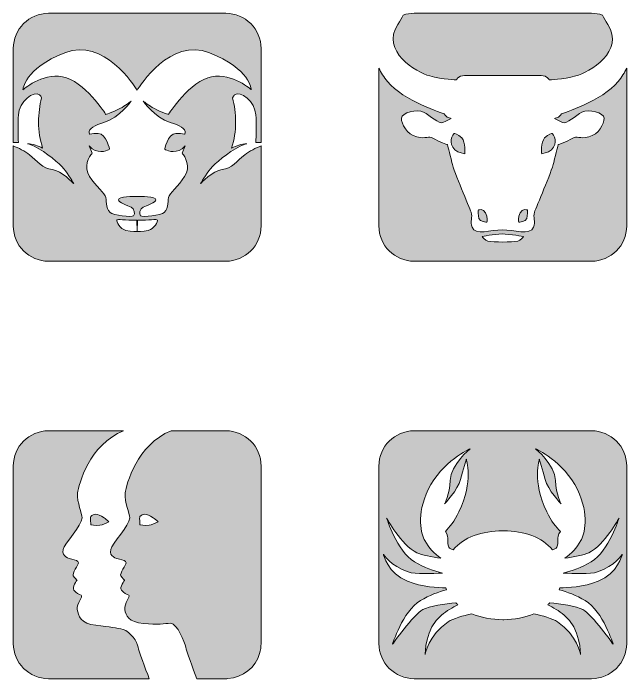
# Model space of a CAD drawing. Header units: inches. Extents: x 78 to 1162, y -895 to -77.
# Drawn here: x 640 to 967.1, y -447.4 to -92.8 of the extents above; entities that cross this region are included whole.
import ezdxf

# ---------------------------------------------------------------- set-up
doc = ezdxf.new("R2010")
doc.units = ezdxf.units.IN
doc.header["$MEASUREMENT"] = 0
doc.layers.add('Layer 1', color=7, linetype='Continuous')

# ---------------------------------------------------------------- blocks, each defined once
blk = doc.blocks.new('block 14')
at = {"layer": 'Layer 1', "true_color": 0x231f20}
h = blk.add_hatch(color=250, dxfattribs=at)
h.dxf.hatch_style = 2
edge = h.paths.add_edge_path()
edge.add_spline(control_points=[(640.05, -111.58), (640.05, -101.19), (648.47, -92.77), (658.86, -92.77), (658.86, -92.77), (753.36, -92.77), (753.36, -92.77), (763.75, -92.77), (772.17, -101.19), (772.17, -111.58), (772.17, -111.58), (772.17, -161.65), (772.17, -161.65), (771.34, -161.6), (770.42, -161.58), (769.42, -161.62), (769.51, -158.16), (769.67, -151.55), (769.39, -146.79), (769.02, -140.23), (761.09, -133.51), (758.07, -136.23), (757.63, -136.62), (757.28, -137.15), (757, -137.78), (758.06, -141.89), (758.62, -146.22), (758.62, -150.67), (758.62, -155.83), (757.87, -159.91), (756.47, -164.6), (757.74, -163.84), (759.04, -163.47), (760.26, -163.02), (761.82, -162.44), (763.25, -162.28), (764.5, -162.34), (763.35, -162.64), (762.18, -163.06), (761.05, -163.6), (754.18, -166.93), (747.62, -172.89), (745.2, -175.6), (742.79, -178.32), (739.92, -183.53), (739.92, -183.53), (739.92, -183.53), (746.41, -176.51), (751.39, -176.06), (756.37, -175.6), (759.39, -171.3), (763.47, -168.13), (765.96, -166.19), (769.47, -164.48), (772.17, -163.44), (772.17, -163.44), (772.17, -206.08), (772.17, -206.08), (772.17, -216.47), (763.75, -224.89), (753.36, -224.89), (753.36, -224.89), (658.86, -224.89), (658.86, -224.89), (648.47, -224.89), (640.05, -216.47), (640.05, -206.08), (640.05, -206.08), (640.05, -163.46), (640.05, -163.46), (642.74, -164.5), (646.22, -166.21), (648.69, -168.13), (652.77, -171.3), (655.79, -175.6), (660.76, -176.06), (665.75, -176.51), (672.24, -183.53), (672.24, -183.53), (672.24, -183.53), (669.37, -178.32), (666.96, -175.6), (664.54, -172.89), (657.98, -166.93), (651.11, -163.6), (649.97, -163.06), (648.81, -162.64), (647.66, -162.34), (648.91, -162.28), (650.34, -162.44), (651.9, -163.02), (653.11, -163.47), (654.42, -163.84), (655.69, -164.6), (654.29, -159.91), (653.54, -155.83), (653.54, -150.67), (653.54, -146.22), (654.1, -141.89), (655.16, -137.78), (654.88, -137.15), (654.53, -136.62), (654.09, -136.23), (651.07, -133.51), (643.14, -140.23), (642.76, -146.79), (642.49, -151.55), (642.65, -158.16), (642.74, -161.62), (641.77, -161.58), (640.86, -161.6), (640.05, -161.65), (640.05, -161.65), (640.05, -111.58), (640.05, -111.58)], knot_values=[0, 0, 0, 0, 1, 1, 1, 2, 2, 2, 3, 3, 3, 4, 4, 4, 5, 5, 5, 6, 6, 6, 7, 7, 7, 8, 8, 8, 9, 9, 9, 10, 10, 10, 11, 11, 11, 12, 12, 12, 13, 13, 13, 14, 14, 14, 15, 15, 15, 16, 16, 16, 17, 17, 17, 18, 18, 18, 19, 19, 19, 20, 20, 20, 21, 21, 21, 22, 22, 22, 23, 23, 23, 24, 24, 24, 25, 25, 25, 26, 26, 26, 27, 27, 27, 28, 28, 28, 29, 29, 29, 30, 30, 30, 31, 31, 31, 32, 32, 32, 33, 33, 33, 34, 34, 34, 35, 35, 35, 36, 36, 36, 37, 37, 37, 38, 38, 38, 38], degree=3, periodic=1)
edge = h.paths.add_edge_path()
edge.add_spline(control_points=[(645.21, -133.54), (645.21, -133.54), (655.02, -124.63), (666.34, -126.6), (677.66, -128.56), (689.43, -146.67), (689.43, -146.67), (689.43, -146.67), (695.2, -144.6), (698.04, -142.9), (700.73, -141.28), (702.87, -139.58), (702.87, -139.58), (702.87, -139.58), (696.8, -148.38), (688.38, -150.9), (683.61, -152.33), (680.07, -154.37), (680.53, -156.48), (680.6, -156.84), (680.73, -157.06), (680.9, -157.2), (682.12, -156.96), (683.8, -156.71), (685.36, -156.79), (689.89, -157.01), (691.54, -165.54), (691.24, -165.39), (691.24, -165.39), (691.12, -165.44), (690.9, -165.51), (689.75, -166.08), (684.54, -168.13), (680.54, -163.46), (680.54, -163.46), (682.04, -167.35), (682.04, -167.35), (682.04, -167.35), (677.51, -172.63), (679.77, -177.77), (682.04, -182.9), (687.78, -187.73), (688.98, -190), (690.19, -192.26), (688.8, -196.38), (691.67, -198.94), (693.18, -200.3), (703.32, -201.62), (704.23, -200.71), (705.13, -199.81), (704.68, -196.79), (702.87, -196.03), (701.05, -195.28), (696.07, -193.62), (696.07, -192.26), (696.07, -190.06), (704.49, -190.36), (705.97, -190.45), (705.97, -190.45), (706.08, -190.44), (706.08, -190.44), (706.08, -190.44), (706.19, -190.44), (706.19, -190.44), (707.67, -190.36), (716.08, -190.06), (716.08, -192.26), (716.08, -193.62), (711.1, -195.28), (709.29, -196.03), (707.48, -196.79), (707.03, -199.81), (707.93, -200.71), (708.83, -201.62), (718.97, -200.3), (720.49, -198.94), (723.35, -196.38), (721.97, -192.26), (723.18, -190), (724.38, -187.73), (730.12, -182.9), (732.39, -177.77), (734.65, -172.63), (730.12, -167.35), (730.12, -167.35), (730.12, -167.35), (731.62, -163.46), (731.62, -163.46), (727.62, -168.13), (722.41, -166.08), (721.26, -165.51), (721.04, -165.44), (720.91, -165.39), (720.91, -165.39), (720.61, -165.54), (722.27, -157.01), (726.8, -156.79), (728.36, -156.71), (730.04, -156.96), (731.26, -157.2), (731.42, -157.06), (731.55, -156.84), (731.63, -156.48), (732.08, -154.37), (728.55, -152.33), (723.78, -150.9), (715.35, -148.38), (709.29, -139.58), (709.29, -139.58), (709.29, -139.58), (711.43, -141.28), (714.12, -142.9), (716.96, -144.6), (722.73, -146.67), (722.73, -146.67), (722.73, -146.67), (734.5, -128.56), (745.82, -126.6), (757.14, -124.63), (766.95, -133.54), (766.95, -133.54), (766.95, -133.54), (766.5, -122.22), (744.61, -113.76), (723.75, -105.71), (707.55, -131.38), (706.08, -133.81), (704.61, -131.38), (688.41, -105.71), (667.54, -113.76), (645.66, -122.22), (645.21, -133.54), (645.21, -133.54)], knot_values=[0, 0, 0, 0, 1, 1, 1, 2, 2, 2, 3, 3, 3, 4, 4, 4, 5, 5, 5, 6, 6, 6, 7, 7, 7, 8, 8, 8, 9, 9, 9, 10, 10, 10, 11, 11, 11, 12, 12, 12, 13, 13, 13, 14, 14, 14, 15, 15, 15, 16, 16, 16, 17, 17, 17, 18, 18, 18, 19, 19, 19, 20, 20, 20, 21, 21, 21, 22, 22, 22, 23, 23, 23, 24, 24, 24, 25, 25, 25, 26, 26, 26, 27, 27, 27, 28, 28, 28, 29, 29, 29, 30, 30, 30, 31, 31, 31, 32, 32, 32, 33, 33, 33, 34, 34, 34, 35, 35, 35, 36, 36, 36, 37, 37, 37, 38, 38, 38, 39, 39, 39, 40, 40, 40, 41, 41, 41, 42, 42, 42, 43, 43, 43, 44, 44, 44, 44], degree=3, periodic=1)
edge = h.paths.add_edge_path()
edge.add_spline(control_points=[(705.86, -203.09), (699.67, -203.09), (695.52, -202.34), (695.22, -202.94), (694.92, -203.54), (696.96, -207.85), (700.12, -208.45), (703.29, -209.06), (706.01, -209.06), (706.01, -209.06), (706.01, -209.06), (705.86, -203.09), (705.86, -203.09)], knot_values=[0, 0, 0, 0, 1, 1, 1, 2, 2, 2, 3, 3, 3, 4, 4, 4, 4], degree=3, periodic=1)
edge = h.paths.add_edge_path()
edge.add_spline(control_points=[(706.3, -203.09), (706.3, -203.09), (706.15, -209.06), (706.15, -209.06), (706.15, -209.06), (708.86, -209.06), (712.04, -208.45), (715.2, -207.85), (717.24, -203.54), (716.94, -202.94), (716.64, -202.34), (712.49, -203.09), (706.3, -203.09)], knot_values=[0, 0, 0, 0, 1, 1, 1, 2, 2, 2, 3, 3, 3, 4, 4, 4, 4], degree=3, periodic=1)
at = {"layer": 'Layer 1', "lineweight": 0}
for points, knots in [([(640.05, -111.58), (640.05, -101.19), (648.47, -92.77), (658.86, -92.77), (658.86, -92.77), (753.36, -92.77), (753.36, -92.77), (763.75, -92.77), (772.17, -101.19), (772.17, -111.58), (772.17, -111.58), (772.17, -161.65), (772.17, -161.65), (771.34, -161.6), (770.42, -161.58), (769.42, -161.62), (769.51, -158.16), (769.67, -151.55), (769.39, -146.79), (769.02, -140.23), (761.09, -133.51), (758.07, -136.23), (757.63, -136.62), (757.28, -137.15), (757, -137.78), (758.06, -141.89), (758.62, -146.22), (758.62, -150.67), (758.62, -155.83), (757.87, -159.91), (756.47, -164.6), (757.74, -163.84), (759.04, -163.47), (760.26, -163.02), (761.82, -162.44), (763.25, -162.28), (764.5, -162.34), (763.35, -162.64), (762.18, -163.06), (761.05, -163.6), (754.18, -166.93), (747.62, -172.89), (745.2, -175.6), (742.79, -178.32), (739.92, -183.53), (739.92, -183.53), (739.92, -183.53), (746.41, -176.51), (751.39, -176.06), (756.37, -175.6), (759.39, -171.3), (763.47, -168.13), (765.96, -166.19), (769.47, -164.48), (772.17, -163.44), (772.17, -163.44), (772.17, -206.08), (772.17, -206.08), (772.17, -216.47), (763.75, -224.89), (753.36, -224.89), (753.36, -224.89), (658.86, -224.89), (658.86, -224.89), (648.47, -224.89), (640.05, -216.47), (640.05, -206.08), (640.05, -206.08), (640.05, -163.46), (640.05, -163.46), (642.74, -164.5), (646.22, -166.21), (648.69, -168.13), (652.77, -171.3), (655.79, -175.6), (660.76, -176.06), (665.75, -176.51), (672.24, -183.53), (672.24, -183.53), (672.24, -183.53), (669.37, -178.32), (666.96, -175.6), (664.54, -172.89), (657.98, -166.93), (651.11, -163.6), (649.97, -163.06), (648.81, -162.64), (647.66, -162.34), (648.91, -162.28), (650.34, -162.44), (651.9, -163.02), (653.11, -163.47), (654.42, -163.84), (655.69, -164.6), (654.29, -159.91), (653.54, -155.83), (653.54, -150.67), (653.54, -146.22), (654.1, -141.89), (655.16, -137.78), (654.88, -137.15), (654.53, -136.62), (654.09, -136.23), (651.07, -133.51), (643.14, -140.23), (642.76, -146.79), (642.49, -151.55), (642.65, -158.16), (642.74, -161.62), (641.77, -161.58), (640.86, -161.6), (640.05, -161.65), (640.05, -161.65), (640.05, -111.58), (640.05, -111.58)], [0, 0, 0, 0, 1, 1, 1, 2, 2, 2, 3, 3, 3, 4, 4, 4, 5, 5, 5, 6, 6, 6, 7, 7, 7, 8, 8, 8, 9, 9, 9, 10, 10, 10, 11, 11, 11, 12, 12, 12, 13, 13, 13, 14, 14, 14, 15, 15, 15, 16, 16, 16, 17, 17, 17, 18, 18, 18, 19, 19, 19, 20, 20, 20, 21, 21, 21, 22, 22, 22, 23, 23, 23, 24, 24, 24, 25, 25, 25, 26, 26, 26, 27, 27, 27, 28, 28, 28, 29, 29, 29, 30, 30, 30, 31, 31, 31, 32, 32, 32, 33, 33, 33, 34, 34, 34, 35, 35, 35, 36, 36, 36, 37, 37, 37, 38, 38, 38, 38]), ([(645.21, -133.54), (645.21, -133.54), (655.02, -124.63), (666.34, -126.6), (677.66, -128.56), (689.43, -146.67), (689.43, -146.67), (689.43, -146.67), (695.2, -144.6), (698.04, -142.9), (700.73, -141.28), (702.87, -139.58), (702.87, -139.58), (702.87, -139.58), (696.8, -148.38), (688.38, -150.9), (683.61, -152.33), (680.07, -154.37), (680.53, -156.48), (680.6, -156.84), (680.73, -157.06), (680.9, -157.2), (682.12, -156.96), (683.8, -156.71), (685.36, -156.79), (689.89, -157.01), (691.54, -165.54), (691.24, -165.39), (691.24, -165.39), (691.12, -165.44), (690.9, -165.51), (689.75, -166.08), (684.54, -168.13), (680.54, -163.46), (680.54, -163.46), (682.04, -167.35), (682.04, -167.35), (682.04, -167.35), (677.51, -172.63), (679.77, -177.77), (682.04, -182.9), (687.78, -187.73), (688.98, -190), (690.19, -192.26), (688.8, -196.38), (691.67, -198.94), (693.18, -200.3), (703.32, -201.62), (704.23, -200.71), (705.13, -199.81), (704.68, -196.79), (702.87, -196.03), (701.05, -195.28), (696.07, -193.62), (696.07, -192.26), (696.07, -190.06), (704.49, -190.36), (705.97, -190.45), (705.97, -190.45), (706.08, -190.44), (706.08, -190.44), (706.08, -190.44), (706.19, -190.44), (706.19, -190.44), (707.67, -190.36), (716.08, -190.06), (716.08, -192.26), (716.08, -193.62), (711.1, -195.28), (709.29, -196.03), (707.48, -196.79), (707.03, -199.81), (707.93, -200.71), (708.83, -201.62), (718.97, -200.3), (720.49, -198.94), (723.35, -196.38), (721.97, -192.26), (723.18, -190), (724.38, -187.73), (730.12, -182.9), (732.39, -177.77), (734.65, -172.63), (730.12, -167.35), (730.12, -167.35), (730.12, -167.35), (731.62, -163.46), (731.62, -163.46), (727.62, -168.13), (722.41, -166.08), (721.26, -165.51), (721.04, -165.44), (720.91, -165.39), (720.91, -165.39), (720.61, -165.54), (722.27, -157.01), (726.8, -156.79), (728.36, -156.71), (730.04, -156.96), (731.26, -157.2), (731.42, -157.06), (731.55, -156.84), (731.63, -156.48), (732.08, -154.37), (728.55, -152.33), (723.78, -150.9), (715.35, -148.38), (709.29, -139.58), (709.29, -139.58), (709.29, -139.58), (711.43, -141.28), (714.12, -142.9), (716.96, -144.6), (722.73, -146.67), (722.73, -146.67), (722.73, -146.67), (734.5, -128.56), (745.82, -126.6), (757.14, -124.63), (766.95, -133.54), (766.95, -133.54), (766.95, -133.54), (766.5, -122.22), (744.61, -113.76), (723.75, -105.71), (707.55, -131.38), (706.08, -133.81), (704.61, -131.38), (688.41, -105.71), (667.54, -113.76), (645.66, -122.22), (645.21, -133.54), (645.21, -133.54)], [0, 0, 0, 0, 1, 1, 1, 2, 2, 2, 3, 3, 3, 4, 4, 4, 5, 5, 5, 6, 6, 6, 7, 7, 7, 8, 8, 8, 9, 9, 9, 10, 10, 10, 11, 11, 11, 12, 12, 12, 13, 13, 13, 14, 14, 14, 15, 15, 15, 16, 16, 16, 17, 17, 17, 18, 18, 18, 19, 19, 19, 20, 20, 20, 21, 21, 21, 22, 22, 22, 23, 23, 23, 24, 24, 24, 25, 25, 25, 26, 26, 26, 27, 27, 27, 28, 28, 28, 29, 29, 29, 30, 30, 30, 31, 31, 31, 32, 32, 32, 33, 33, 33, 34, 34, 34, 35, 35, 35, 36, 36, 36, 37, 37, 37, 38, 38, 38, 39, 39, 39, 40, 40, 40, 41, 41, 41, 42, 42, 42, 43, 43, 43, 44, 44, 44, 44]), ([(705.86, -203.09), (699.67, -203.09), (695.52, -202.34), (695.22, -202.94), (694.92, -203.54), (696.96, -207.85), (700.12, -208.45), (703.29, -209.06), (706.01, -209.06), (706.01, -209.06), (706.01, -209.06), (705.86, -203.09), (705.86, -203.09)], [0, 0, 0, 0, 1, 1, 1, 2, 2, 2, 3, 3, 3, 4, 4, 4, 4]), ([(706.3, -203.09), (706.3, -203.09), (706.15, -209.06), (706.15, -209.06), (706.15, -209.06), (708.86, -209.06), (712.04, -208.45), (715.2, -207.85), (717.24, -203.54), (716.94, -202.94), (716.64, -202.34), (712.49, -203.09), (706.3, -203.09)], [0, 0, 0, 0, 1, 1, 1, 2, 2, 2, 3, 3, 3, 4, 4, 4, 4])]:
    blk.add_open_spline(points, degree=3, knots=knots, dxfattribs=at)
blk = doc.blocks.new('block 15')
at = {"layer": 'Layer 1', "true_color": 0x231f20}
h = blk.add_hatch(color=250, dxfattribs=at)
h.dxf.hatch_style = 2
edge = h.paths.add_edge_path()
edge.add_spline(control_points=[(847.91, -93.72), (849.76, -93.1), (851.75, -92.77), (853.82, -92.77), (853.82, -92.77), (948.32, -92.77), (948.32, -92.77), (950.38, -92.77), (952.37, -93.1), (954.23, -93.72), (954.97, -95.28), (955.89, -96.94), (957.04, -98.69), (966.4, -113.03), (947.11, -124.3), (940.05, -126.16), (933, -128.03), (925.71, -128.25), (925.71, -128.25), (925.71, -128.25), (925.2, -125.94), (921.44, -125.94), (921.44, -125.94), (906.28, -125.94), (906.28, -125.94), (906.28, -125.94), (895.85, -125.94), (895.85, -125.94), (895.85, -125.94), (880.7, -125.94), (880.7, -125.94), (876.94, -125.94), (876.43, -128.25), (876.43, -128.25), (876.43, -128.25), (869.14, -128.03), (862.08, -126.16), (855.03, -124.3), (835.73, -113.03), (845.1, -98.69), (846.25, -96.94), (847.17, -95.28), (847.91, -93.72)], knot_values=[0, 0, 0, 0, 1, 1, 1, 2, 2, 2, 3, 3, 3, 4, 4, 4, 5, 5, 5, 6, 6, 6, 7, 7, 7, 8, 8, 8, 9, 9, 9, 10, 10, 10, 11, 11, 11, 12, 12, 12, 13, 13, 13, 14, 14, 14, 14], degree=3, periodic=1)
edge = h.paths.add_edge_path()
edge.add_spline(control_points=[(967.13, -121.99), (967.13, -121.99), (967.13, -206.08), (967.13, -206.08), (967.13, -216.47), (958.71, -224.89), (948.32, -224.89), (948.32, -224.89), (853.82, -224.89), (853.82, -224.89), (843.43, -224.89), (835.01, -216.47), (835.01, -206.08), (835.01, -206.08), (835.01, -121.99), (835.01, -121.99), (836.12, -124.31), (837.65, -126.69), (839.6, -129.14), (847.75, -139.36), (869.76, -146.3), (869.76, -146.3), (869.76, -146.3), (869.87, -146.53), (870.67, -147.47), (871.46, -148.41), (873.57, -148.77), (873.57, -148.77), (873.57, -148.77), (871.29, -150.18), (869.15, -151), (867.01, -151.82), (862.33, -147.24), (858.85, -145.47), (855.38, -143.71), (847.09, -145.71), (847.01, -148.65), (846.92, -151.59), (850.04, -157.35), (855.17, -158.64), (860.3, -159.93), (861.31, -157.82), (864.08, -159.46), (866.85, -161.11), (871.5, -162.75), (871.5, -162.75), (871.5, -162.75), (872.78, -167.1), (873.92, -172.27), (875.06, -177.45), (883.2, -195.9), (884.18, -198.72), (885.15, -201.54), (883.39, -203.63), (884.64, -206.72), (886.49, -211.27), (894.63, -208.18), (900.73, -208.13), (906.83, -208.18), (915.65, -211.27), (917.5, -206.72), (918.75, -203.63), (916.99, -201.54), (917.96, -198.72), (918.94, -195.9), (927.08, -177.45), (928.22, -172.27), (929.36, -167.1), (930.63, -162.75), (930.63, -162.75), (930.63, -162.75), (935.28, -161.11), (938.06, -159.46), (940.83, -157.82), (941.83, -159.93), (946.97, -158.64), (952.1, -157.35), (955.22, -151.59), (955.13, -148.65), (955.04, -145.71), (946.76, -143.71), (943.28, -145.47), (939.81, -147.24), (935.13, -151.82), (932.98, -151), (930.84, -150.18), (928.57, -148.77), (928.57, -148.77), (928.57, -148.77), (930.67, -148.41), (931.47, -147.47), (932.26, -146.53), (932.38, -146.3), (932.38, -146.3), (932.38, -146.3), (954.38, -139.36), (962.54, -129.14), (964.49, -126.69), (966.01, -124.31), (967.13, -121.99)], knot_values=[0, 0, 0, 0, 1, 1, 1, 2, 2, 2, 3, 3, 3, 4, 4, 4, 5, 5, 5, 6, 6, 6, 7, 7, 7, 8, 8, 8, 9, 9, 9, 10, 10, 10, 11, 11, 11, 12, 12, 12, 13, 13, 13, 14, 14, 14, 15, 15, 15, 16, 16, 16, 17, 17, 17, 18, 18, 18, 19, 19, 19, 20, 20, 20, 21, 21, 21, 22, 22, 22, 23, 23, 23, 24, 24, 24, 25, 25, 25, 26, 26, 26, 27, 27, 27, 28, 28, 28, 29, 29, 29, 30, 30, 30, 31, 31, 31, 32, 32, 32, 33, 33, 33, 33], degree=3, periodic=1)
edge = h.paths.add_edge_path()
edge.add_spline(control_points=[(890.03, -211.77), (890.03, -211.77), (891.52, -213.76), (893.13, -214.12), (896.28, -214.83), (905.86, -214.83), (909.01, -214.12), (910.62, -213.76), (912.11, -211.77), (912.11, -211.77), (912.11, -211.77), (904.91, -210.36), (900.65, -210.36), (896.39, -210.36), (890.03, -211.77), (890.03, -211.77)], knot_values=[0, 0, 0, 0, 1, 1, 1, 2, 2, 2, 3, 3, 3, 4, 4, 4, 5, 5, 5, 5], degree=3, periodic=1)
edge = h.paths.add_edge_path()
edge.add_spline(control_points=[(888.03, -197.54), (888.53, -197.54), (890.42, -196.61), (891.86, -199.07), (893.29, -201.54), (892.61, -204.15), (892.61, -204.15), (892.61, -204.15), (888.76, -203.69), (888.29, -202.15), (887.83, -200.61), (888.03, -197.54), (888.03, -197.54)], knot_values=[0, 0, 0, 0, 1, 1, 1, 2, 2, 2, 3, 3, 3, 4, 4, 4, 4], degree=3, periodic=1)
edge = h.paths.add_edge_path()
edge.add_spline(control_points=[(875.17, -156.77), (875.17, -156.77), (876.98, -157.11), (879.15, -159.21), (881.32, -161.3), (880.73, -167.65), (880.73, -167.65), (880.73, -167.65), (877.36, -167.18), (875.52, -165.49), (873.67, -163.8), (873.41, -161.5), (873.59, -159.95), (873.77, -158.39), (875.17, -156.77), (875.17, -156.77)], knot_values=[0, 0, 0, 0, 1, 1, 1, 2, 2, 2, 3, 3, 3, 4, 4, 4, 5, 5, 5, 5], degree=3, periodic=1)
edge = h.paths.add_edge_path()
edge.add_spline(control_points=[(914.17, -197.54), (914.17, -197.54), (914.36, -200.61), (913.9, -202.15), (913.44, -203.69), (909.59, -204.15), (909.59, -204.15), (909.59, -204.15), (908.91, -201.54), (910.34, -199.07), (911.78, -196.61), (913.67, -197.54), (914.17, -197.54)], knot_values=[0, 0, 0, 0, 1, 1, 1, 2, 2, 2, 3, 3, 3, 4, 4, 4, 4], degree=3, periodic=1)
edge = h.paths.add_edge_path()
edge.add_spline(control_points=[(927.36, -156.77), (927.36, -156.77), (928.76, -158.39), (928.94, -159.95), (929.12, -161.5), (928.85, -163.8), (927.01, -165.49), (925.17, -167.18), (921.8, -167.65), (921.8, -167.65), (921.8, -167.65), (921.21, -161.3), (923.38, -159.21), (925.54, -157.11), (927.36, -156.77), (927.36, -156.77)], knot_values=[0, 0, 0, 0, 1, 1, 1, 2, 2, 2, 3, 3, 3, 4, 4, 4, 5, 5, 5, 5], degree=3, periodic=1)
at = {"layer": 'Layer 1', "lineweight": 0}
for points, knots in [([(847.91, -93.72), (849.76, -93.1), (851.75, -92.77), (853.82, -92.77), (853.82, -92.77), (948.32, -92.77), (948.32, -92.77), (950.38, -92.77), (952.37, -93.1), (954.23, -93.72), (954.97, -95.28), (955.89, -96.94), (957.04, -98.69), (966.4, -113.03), (947.11, -124.3), (940.05, -126.16), (933, -128.03), (925.71, -128.25), (925.71, -128.25), (925.71, -128.25), (925.2, -125.94), (921.44, -125.94), (921.44, -125.94), (906.28, -125.94), (906.28, -125.94), (906.28, -125.94), (895.85, -125.94), (895.85, -125.94), (895.85, -125.94), (880.7, -125.94), (880.7, -125.94), (876.94, -125.94), (876.43, -128.25), (876.43, -128.25), (876.43, -128.25), (869.14, -128.03), (862.08, -126.16), (855.03, -124.3), (835.73, -113.03), (845.1, -98.69), (846.25, -96.94), (847.17, -95.28), (847.91, -93.72)], [0, 0, 0, 0, 1, 1, 1, 2, 2, 2, 3, 3, 3, 4, 4, 4, 5, 5, 5, 6, 6, 6, 7, 7, 7, 8, 8, 8, 9, 9, 9, 10, 10, 10, 11, 11, 11, 12, 12, 12, 13, 13, 13, 14, 14, 14, 14]), ([(967.13, -121.99), (967.13, -121.99), (967.13, -206.08), (967.13, -206.08), (967.13, -216.47), (958.71, -224.89), (948.32, -224.89), (948.32, -224.89), (853.82, -224.89), (853.82, -224.89), (843.43, -224.89), (835.01, -216.47), (835.01, -206.08), (835.01, -206.08), (835.01, -121.99), (835.01, -121.99), (836.12, -124.31), (837.65, -126.69), (839.6, -129.14), (847.75, -139.36), (869.76, -146.3), (869.76, -146.3), (869.76, -146.3), (869.87, -146.53), (870.67, -147.47), (871.46, -148.41), (873.57, -148.77), (873.57, -148.77), (873.57, -148.77), (871.29, -150.18), (869.15, -151), (867.01, -151.82), (862.33, -147.24), (858.85, -145.47), (855.38, -143.71), (847.09, -145.71), (847.01, -148.65), (846.92, -151.59), (850.04, -157.35), (855.17, -158.64), (860.3, -159.93), (861.31, -157.82), (864.08, -159.46), (866.85, -161.11), (871.5, -162.75), (871.5, -162.75), (871.5, -162.75), (872.78, -167.1), (873.92, -172.27), (875.06, -177.45), (883.2, -195.9), (884.18, -198.72), (885.15, -201.54), (883.39, -203.63), (884.64, -206.72), (886.49, -211.27), (894.63, -208.18), (900.73, -208.13), (906.83, -208.18), (915.65, -211.27), (917.5, -206.72), (918.75, -203.63), (916.99, -201.54), (917.96, -198.72), (918.94, -195.9), (927.08, -177.45), (928.22, -172.27), (929.36, -167.1), (930.63, -162.75), (930.63, -162.75), (930.63, -162.75), (935.28, -161.11), (938.06, -159.46), (940.83, -157.82), (941.83, -159.93), (946.97, -158.64), (952.1, -157.35), (955.22, -151.59), (955.13, -148.65), (955.04, -145.71), (946.76, -143.71), (943.28, -145.47), (939.81, -147.24), (935.13, -151.82), (932.98, -151), (930.84, -150.18), (928.57, -148.77), (928.57, -148.77), (928.57, -148.77), (930.67, -148.41), (931.47, -147.47), (932.26, -146.53), (932.38, -146.3), (932.38, -146.3), (932.38, -146.3), (954.38, -139.36), (962.54, -129.14), (964.49, -126.69), (966.01, -124.31), (967.13, -121.99)], [0, 0, 0, 0, 1, 1, 1, 2, 2, 2, 3, 3, 3, 4, 4, 4, 5, 5, 5, 6, 6, 6, 7, 7, 7, 8, 8, 8, 9, 9, 9, 10, 10, 10, 11, 11, 11, 12, 12, 12, 13, 13, 13, 14, 14, 14, 15, 15, 15, 16, 16, 16, 17, 17, 17, 18, 18, 18, 19, 19, 19, 20, 20, 20, 21, 21, 21, 22, 22, 22, 23, 23, 23, 24, 24, 24, 25, 25, 25, 26, 26, 26, 27, 27, 27, 28, 28, 28, 29, 29, 29, 30, 30, 30, 31, 31, 31, 32, 32, 32, 33, 33, 33, 33]), ([(875.17, -156.77), (875.17, -156.77), (876.98, -157.11), (879.15, -159.21), (881.32, -161.3), (880.73, -167.65), (880.73, -167.65), (880.73, -167.65), (877.36, -167.18), (875.52, -165.49), (873.67, -163.8), (873.41, -161.5), (873.59, -159.95), (873.77, -158.39), (875.17, -156.77), (875.17, -156.77)], [0, 0, 0, 0, 1, 1, 1, 2, 2, 2, 3, 3, 3, 4, 4, 4, 5, 5, 5, 5]), ([(927.36, -156.77), (927.36, -156.77), (928.76, -158.39), (928.94, -159.95), (929.12, -161.5), (928.85, -163.8), (927.01, -165.49), (925.17, -167.18), (921.8, -167.65), (921.8, -167.65), (921.8, -167.65), (921.21, -161.3), (923.38, -159.21), (925.54, -157.11), (927.36, -156.77), (927.36, -156.77)], [0, 0, 0, 0, 1, 1, 1, 2, 2, 2, 3, 3, 3, 4, 4, 4, 5, 5, 5, 5]), ([(888.03, -197.54), (888.53, -197.54), (890.42, -196.61), (891.86, -199.07), (893.29, -201.54), (892.61, -204.15), (892.61, -204.15), (892.61, -204.15), (888.76, -203.69), (888.29, -202.15), (887.83, -200.61), (888.03, -197.54), (888.03, -197.54)], [0, 0, 0, 0, 1, 1, 1, 2, 2, 2, 3, 3, 3, 4, 4, 4, 4]), ([(914.17, -197.54), (914.17, -197.54), (914.36, -200.61), (913.9, -202.15), (913.44, -203.69), (909.59, -204.15), (909.59, -204.15), (909.59, -204.15), (908.91, -201.54), (910.34, -199.07), (911.78, -196.61), (913.67, -197.54), (914.17, -197.54)], [0, 0, 0, 0, 1, 1, 1, 2, 2, 2, 3, 3, 3, 4, 4, 4, 4]), ([(890.03, -211.77), (890.03, -211.77), (891.52, -213.76), (893.13, -214.12), (896.28, -214.83), (905.86, -214.83), (909.01, -214.12), (910.62, -213.76), (912.11, -211.77), (912.11, -211.77), (912.11, -211.77), (904.91, -210.36), (900.65, -210.36), (896.39, -210.36), (890.03, -211.77), (890.03, -211.77)], [0, 0, 0, 0, 1, 1, 1, 2, 2, 2, 3, 3, 3, 4, 4, 4, 5, 5, 5, 5])]:
    blk.add_open_spline(points, degree=3, knots=knots, dxfattribs=at)
blk = doc.blocks.new('block 16')
at = {"layer": 'Layer 1', "true_color": 0x231f20}
h = blk.add_hatch(color=250, dxfattribs=at)
h.dxf.hatch_style = 2
edge = h.paths.add_edge_path()
edge.add_spline(control_points=[(835.01, -334.04), (835.01, -323.65), (843.43, -315.24), (853.82, -315.24), (853.82, -315.24), (948.32, -315.24), (948.32, -315.24), (958.71, -315.24), (967.13, -323.65), (967.13, -334.04), (967.13, -334.04), (967.13, -428.55), (967.13, -428.55), (967.13, -438.93), (958.71, -447.35), (948.32, -447.35), (948.32, -447.35), (853.82, -447.35), (853.82, -447.35), (843.43, -447.35), (835.01, -438.93), (835.01, -428.55), (835.01, -428.55), (835.01, -334.04), (835.01, -334.04)], knot_values=[0, 0, 0, 0, 1, 1, 1, 2, 2, 2, 3, 3, 3, 4, 4, 4, 5, 5, 5, 6, 6, 6, 7, 7, 7, 8, 8, 8, 8], degree=3, periodic=1)
edge = h.paths.add_edge_path()
edge.add_spline(control_points=[(839.12, -361.77), (839.12, -361.77), (844.43, -379.2), (854.01, -385.06), (858.99, -388.12), (864.6, -389.96), (868.84, -391.04), (863.52, -391.38), (854.37, -391.73), (850.64, -390.46), (841.18, -387.24), (837.41, -381.08), (837.41, -381.08), (837.41, -381.08), (839.78, -391.34), (850.23, -395.45), (858.07, -398.54), (866.75, -398.94), (870.61, -398.95), (870.75, -399.3), (870.9, -399.64), (871.06, -399.99), (866.95, -401.09), (861.77, -402.89), (857.13, -405.73), (847.55, -411.6), (842.24, -429.02), (842.24, -429.02), (842.24, -429.02), (853.4, -413.32), (858.4, -410.57), (861.79, -408.71), (870.62, -407.47), (875.95, -406.87), (876.33, -407.25), (876.72, -407.61), (877.13, -407.97), (874.23, -409.4), (871.15, -411.2), (868.36, -413.42), (859.57, -420.41), (859.63, -434.5), (859.63, -434.5), (859.63, -434.5), (861.38, -424.18), (871.98, -417.04), (874.55, -415.31), (880.05, -413.77), (884.54, -412.72), (888.99, -414.77), (895.57, -415.93), (901.08, -415.93), (901.08, -415.93), (901.32, -415.93), (901.32, -415.93), (901.32, -415.93), (901.56, -415.93), (901.56, -415.93), (907.06, -415.93), (913.17, -414.77), (917.62, -412.72), (922.11, -413.77), (927.6, -415.31), (930.18, -417.04), (940.78, -424.18), (942.53, -434.5), (942.53, -434.5), (942.53, -434.5), (942.59, -420.41), (933.8, -413.42), (931.01, -411.2), (927.93, -409.4), (925.03, -407.97), (925.44, -407.61), (925.83, -407.25), (926.21, -406.87), (931.54, -407.47), (940.37, -408.71), (943.76, -410.57), (948.76, -413.32), (959.92, -429.02), (959.92, -429.02), (959.92, -429.02), (954.61, -411.6), (945.03, -405.73), (940.39, -402.89), (935.21, -401.09), (931.1, -399.99), (931.26, -399.64), (931.41, -399.3), (931.55, -398.95), (935.4, -398.94), (944.09, -398.54), (951.93, -395.45), (962.38, -391.34), (964.75, -381.08), (964.75, -381.08), (964.75, -381.08), (960.98, -387.24), (951.52, -390.46), (947.79, -391.73), (938.65, -391.38), (933.32, -391.04), (937.56, -389.96), (943.17, -388.12), (948.15, -385.06), (957.73, -379.2), (963.04, -361.77), (963.04, -361.77), (963.04, -361.77), (955.27, -376.16), (946.88, -380.22), (944.31, -381.46), (938.87, -382.49), (934.07, -383.21), (937.72, -380.76), (940.46, -377.62), (942.67, -373.76), (944.67, -370.79), (947.42, -359.98), (940.87, -346.55), (933.58, -331.6), (918.45, -324.79), (918.45, -324.79), (918.45, -324.79), (928.98, -333.24), (929.13, -341.82), (929.25, -349.09), (932.17, -354.17), (932.17, -354.17), (932.17, -354.17), (924.97, -346.65), (923.61, -341.25), (922.25, -335.85), (920.58, -330.45), (920.58, -330.45), (920.58, -330.45), (916.52, -342.03), (924.5, -358.39), (926.95, -363.42), (929.45, -366.73), (931.74, -368.89), (929.23, -372.64), (931.23, -374.52), (929.93, -377.28), (929.6, -377.97), (928.13, -378.44), (927.5, -378.76), (922.13, -371.81), (912.52, -368.59), (901.56, -368.59), (901.56, -368.59), (901.08, -368.59), (901.08, -368.59), (890.11, -368.59), (880.02, -371.81), (874.65, -378.76), (874.03, -378.44), (872.55, -377.97), (872.23, -377.28), (870.93, -374.52), (872.93, -372.64), (870.43, -368.89), (872.71, -366.73), (875.21, -363.42), (877.66, -358.39), (885.64, -342.03), (881.59, -330.45), (881.59, -330.45), (881.59, -330.45), (879.9, -335.85), (878.55, -341.25), (877.19, -346.65), (869.99, -354.17), (869.99, -354.17), (869.99, -354.17), (872.9, -349.09), (873.03, -341.82), (873.18, -333.24), (883.71, -324.79), (883.71, -324.79), (883.71, -324.79), (868.58, -331.6), (861.29, -346.55), (854.74, -359.98), (857.49, -370.79), (859.48, -373.76), (861.71, -377.62), (864.44, -380.76), (868.09, -383.21), (863.28, -382.49), (857.84, -381.46), (855.28, -380.22), (846.89, -376.16), (839.12, -361.77), (839.12, -361.77)], knot_values=[0, 0, 0, 0, 1, 1, 1, 2, 2, 2, 3, 3, 3, 4, 4, 4, 5, 5, 5, 6, 6, 6, 7, 7, 7, 8, 8, 8, 9, 9, 9, 10, 10, 10, 11, 11, 11, 12, 12, 12, 13, 13, 13, 14, 14, 14, 15, 15, 15, 16, 16, 16, 17, 17, 17, 18, 18, 18, 19, 19, 19, 20, 20, 20, 21, 21, 21, 22, 22, 22, 23, 23, 23, 24, 24, 24, 25, 25, 25, 26, 26, 26, 27, 27, 27, 28, 28, 28, 29, 29, 29, 30, 30, 30, 31, 31, 31, 32, 32, 32, 33, 33, 33, 34, 34, 34, 35, 35, 35, 36, 36, 36, 37, 37, 37, 38, 38, 38, 39, 39, 39, 40, 40, 40, 41, 41, 41, 42, 42, 42, 43, 43, 43, 44, 44, 44, 45, 45, 45, 46, 46, 46, 47, 47, 47, 48, 48, 48, 49, 49, 49, 50, 50, 50, 51, 51, 51, 52, 52, 52, 53, 53, 53, 54, 54, 54, 55, 55, 55, 56, 56, 56, 57, 57, 57, 58, 58, 58, 59, 59, 59, 60, 60, 60, 61, 61, 61, 62, 62, 62, 63, 63, 63, 64, 64, 64, 65, 65, 65, 65], degree=3, periodic=1)
at = {"layer": 'Layer 1', "lineweight": 0}
for points, knots in [([(835.01, -334.04), (835.01, -323.65), (843.43, -315.24), (853.82, -315.24), (853.82, -315.24), (948.32, -315.24), (948.32, -315.24), (958.71, -315.24), (967.13, -323.65), (967.13, -334.04), (967.13, -334.04), (967.13, -428.55), (967.13, -428.55), (967.13, -438.93), (958.71, -447.35), (948.32, -447.35), (948.32, -447.35), (853.82, -447.35), (853.82, -447.35), (843.43, -447.35), (835.01, -438.93), (835.01, -428.55), (835.01, -428.55), (835.01, -334.04), (835.01, -334.04)], [0, 0, 0, 0, 1, 1, 1, 2, 2, 2, 3, 3, 3, 4, 4, 4, 5, 5, 5, 6, 6, 6, 7, 7, 7, 8, 8, 8, 8]), ([(839.12, -361.77), (839.12, -361.77), (844.43, -379.2), (854.01, -385.06), (858.99, -388.12), (864.6, -389.96), (868.84, -391.04), (863.52, -391.38), (854.37, -391.73), (850.64, -390.46), (841.18, -387.24), (837.41, -381.08), (837.41, -381.08), (837.41, -381.08), (839.78, -391.34), (850.23, -395.45), (858.07, -398.54), (866.75, -398.94), (870.61, -398.95), (870.75, -399.3), (870.9, -399.64), (871.06, -399.99), (866.95, -401.09), (861.77, -402.89), (857.13, -405.73), (847.55, -411.6), (842.24, -429.02), (842.24, -429.02), (842.24, -429.02), (853.4, -413.32), (858.4, -410.57), (861.79, -408.71), (870.62, -407.47), (875.95, -406.87), (876.33, -407.25), (876.72, -407.61), (877.13, -407.97), (874.23, -409.4), (871.15, -411.2), (868.36, -413.42), (859.57, -420.41), (859.63, -434.5), (859.63, -434.5), (859.63, -434.5), (861.38, -424.18), (871.98, -417.04), (874.55, -415.31), (880.05, -413.77), (884.54, -412.72), (888.99, -414.77), (895.57, -415.93), (901.08, -415.93), (901.08, -415.93), (901.32, -415.93), (901.32, -415.93), (901.32, -415.93), (901.56, -415.93), (901.56, -415.93), (907.06, -415.93), (913.17, -414.77), (917.62, -412.72), (922.11, -413.77), (927.6, -415.31), (930.18, -417.04), (940.78, -424.18), (942.53, -434.5), (942.53, -434.5), (942.53, -434.5), (942.59, -420.41), (933.8, -413.42), (931.01, -411.2), (927.93, -409.4), (925.03, -407.97), (925.44, -407.61), (925.83, -407.25), (926.21, -406.87), (931.54, -407.47), (940.37, -408.71), (943.76, -410.57), (948.76, -413.32), (959.92, -429.02), (959.92, -429.02), (959.92, -429.02), (954.61, -411.6), (945.03, -405.73), (940.39, -402.89), (935.21, -401.09), (931.1, -399.99), (931.26, -399.64), (931.41, -399.3), (931.55, -398.95), (935.4, -398.94), (944.09, -398.54), (951.93, -395.45), (962.38, -391.34), (964.75, -381.08), (964.75, -381.08), (964.75, -381.08), (960.98, -387.24), (951.52, -390.46), (947.79, -391.73), (938.65, -391.38), (933.32, -391.04), (937.56, -389.96), (943.17, -388.12), (948.15, -385.06), (957.73, -379.2), (963.04, -361.77), (963.04, -361.77), (963.04, -361.77), (955.27, -376.16), (946.88, -380.22), (944.31, -381.46), (938.87, -382.49), (934.07, -383.21), (937.72, -380.76), (940.46, -377.62), (942.67, -373.76), (944.67, -370.79), (947.42, -359.98), (940.87, -346.55), (933.58, -331.6), (918.45, -324.79), (918.45, -324.79), (918.45, -324.79), (928.98, -333.24), (929.13, -341.82), (929.25, -349.09), (932.17, -354.17), (932.17, -354.17), (932.17, -354.17), (924.97, -346.65), (923.61, -341.25), (922.25, -335.85), (920.58, -330.45), (920.58, -330.45), (920.58, -330.45), (916.52, -342.03), (924.5, -358.39), (926.95, -363.42), (929.45, -366.73), (931.74, -368.89), (929.23, -372.64), (931.23, -374.52), (929.93, -377.28), (929.6, -377.97), (928.13, -378.44), (927.5, -378.76), (922.13, -371.81), (912.52, -368.59), (901.56, -368.59), (901.56, -368.59), (901.08, -368.59), (901.08, -368.59), (890.11, -368.59), (880.02, -371.81), (874.65, -378.76), (874.03, -378.44), (872.55, -377.97), (872.23, -377.28), (870.93, -374.52), (872.93, -372.64), (870.43, -368.89), (872.71, -366.73), (875.21, -363.42), (877.66, -358.39), (885.64, -342.03), (881.59, -330.45), (881.59, -330.45), (881.59, -330.45), (879.9, -335.85), (878.55, -341.25), (877.19, -346.65), (869.99, -354.17), (869.99, -354.17), (869.99, -354.17), (872.9, -349.09), (873.03, -341.82), (873.18, -333.24), (883.71, -324.79), (883.71, -324.79), (883.71, -324.79), (868.58, -331.6), (861.29, -346.55), (854.74, -359.98), (857.49, -370.79), (859.48, -373.76), (861.71, -377.62), (864.44, -380.76), (868.09, -383.21), (863.28, -382.49), (857.84, -381.46), (855.28, -380.22), (846.89, -376.16), (839.12, -361.77), (839.12, -361.77)], [0, 0, 0, 0, 1, 1, 1, 2, 2, 2, 3, 3, 3, 4, 4, 4, 5, 5, 5, 6, 6, 6, 7, 7, 7, 8, 8, 8, 9, 9, 9, 10, 10, 10, 11, 11, 11, 12, 12, 12, 13, 13, 13, 14, 14, 14, 15, 15, 15, 16, 16, 16, 17, 17, 17, 18, 18, 18, 19, 19, 19, 20, 20, 20, 21, 21, 21, 22, 22, 22, 23, 23, 23, 24, 24, 24, 25, 25, 25, 26, 26, 26, 27, 27, 27, 28, 28, 28, 29, 29, 29, 30, 30, 30, 31, 31, 31, 32, 32, 32, 33, 33, 33, 34, 34, 34, 35, 35, 35, 36, 36, 36, 37, 37, 37, 38, 38, 38, 39, 39, 39, 40, 40, 40, 41, 41, 41, 42, 42, 42, 43, 43, 43, 44, 44, 44, 45, 45, 45, 46, 46, 46, 47, 47, 47, 48, 48, 48, 49, 49, 49, 50, 50, 50, 51, 51, 51, 52, 52, 52, 53, 53, 53, 54, 54, 54, 55, 55, 55, 56, 56, 56, 57, 57, 57, 58, 58, 58, 59, 59, 59, 60, 60, 60, 61, 61, 61, 62, 62, 62, 63, 63, 63, 64, 64, 64, 65, 65, 65, 65])]:
    blk.add_open_spline(points, degree=3, knots=knots, dxfattribs=at)
blk = doc.blocks.new('block 25')
at = {"layer": 'Layer 1', "true_color": 0x231f20}
h = blk.add_hatch(color=250, dxfattribs=at)
h.dxf.hatch_style = 2
edge = h.paths.add_edge_path()
edge.add_spline(control_points=[(640.05, -334.04), (640.05, -323.66), (648.47, -315.24), (658.86, -315.24), (658.86, -315.24), (698.8, -315.24), (698.8, -315.24), (680.66, -322.46), (674.76, -344.09), (674.37, -348.39), (673.9, -353.56), (676.72, -359.33), (676.72, -361.55), (676.72, -365.78), (667.32, -375.3), (666.61, -378.48), (665.71, -382.54), (669.67, -383.18), (671.32, -383.65), (672.96, -384.12), (674.84, -384.59), (674.84, -385.53), (674.84, -386.47), (671.2, -391.52), (672.02, -392.58), (672.84, -393.64), (674.02, -394.82), (674.02, -394.82), (674.02, -394.82), (671.08, -398.7), (672.38, -400.22), (673.67, -401.75), (675.08, -402.46), (676.25, -402.93), (677.43, -403.39), (673.67, -407.16), (674.14, -410.45), (674.61, -413.74), (676.14, -418.09), (684.01, -418.91), (691.88, -419.73), (695.29, -420.27), (698.59, -421.15), (702.59, -422.2), (706.23, -427.97), (706.58, -430.55), (706.83, -432.39), (710.48, -441.99), (712.56, -447.35), (712.56, -447.35), (658.86, -447.35), (658.86, -447.35), (648.47, -447.35), (640.05, -438.94), (640.05, -428.55), (640.05, -428.55), (640.05, -334.04), (640.05, -334.04)], knot_values=[0, 0, 0, 0, 1, 1, 1, 2, 2, 2, 3, 3, 3, 4, 4, 4, 5, 5, 5, 6, 6, 6, 7, 7, 7, 8, 8, 8, 9, 9, 9, 10, 10, 10, 11, 11, 11, 12, 12, 12, 13, 13, 13, 14, 14, 14, 15, 15, 15, 16, 16, 16, 17, 17, 17, 18, 18, 18, 19, 19, 19, 19], degree=3, periodic=1)
edge = h.paths.add_edge_path()
edge.add_spline(control_points=[(681.35, -365.32), (681.35, -365.32), (681.31, -364.24), (681.23, -361.84), (681.22, -361.52), (681.25, -361.23), (681.32, -360.95), (683.18, -359.39), (684.41, -359.06), (688.43, -361.55), (689.18, -362.02), (690.07, -362.83), (691.03, -363.83), (689.62, -364.47), (687.62, -365.48), (686.28, -365.62), (683.72, -365.89), (681.35, -365.32), (681.35, -365.32)], knot_values=[0, 0, 0, 0, 1, 1, 1, 2, 2, 2, 3, 3, 3, 4, 4, 4, 5, 5, 5, 6, 6, 6, 6], degree=3, periodic=1)
edge = h.paths.add_edge_path()
edge.add_spline(control_points=[(731.31, -315.24), (731.31, -315.24), (744.4, -315.24), (744.4, -315.24), (744.4, -315.24), (753.36, -315.24), (753.36, -315.24), (763.75, -315.24), (772.17, -323.66), (772.17, -334.04), (772.17, -334.04), (772.17, -428.55), (772.17, -428.55), (772.17, -430.42), (771.89, -432.22), (771.39, -433.93), (769.18, -441.35), (762.5, -446.85), (754.48, -447.32), (754.11, -447.35), (753.74, -447.35), (753.36, -447.35), (753.36, -447.35), (737.95, -447.35), (737.95, -447.35), (735.87, -441.99), (732.22, -432.39), (731.97, -430.55), (731.61, -427.97), (727.38, -417.85), (723.97, -417.85), (720.57, -417.85), (717.27, -418.8), (709.4, -417.97), (701.52, -417.15), (700, -413.74), (699.53, -410.45), (699.05, -407.16), (702.82, -403.39), (701.64, -402.93), (700.47, -402.46), (699.05, -401.75), (697.77, -400.22), (696.47, -398.7), (699.41, -394.82), (699.41, -394.82), (699.41, -394.82), (698.24, -393.64), (697.41, -392.58), (696.59, -391.52), (700.23, -386.47), (700.23, -385.53), (700.23, -384.59), (698.35, -384.12), (696.71, -383.65), (695.06, -383.18), (691.1, -382.54), (692, -378.48), (692.71, -375.3), (702.11, -365.78), (702.11, -361.55), (702.11, -359.33), (699.29, -353.56), (699.76, -348.39), (700.15, -344.09), (706.05, -322.46), (724.18, -315.24), (724.18, -315.24), (731.31, -315.24), (731.31, -315.24)], knot_values=[0, 0, 0, 0, 1, 1, 1, 2, 2, 2, 3, 3, 3, 4, 4, 4, 5, 5, 5, 6, 6, 6, 7, 7, 7, 8, 8, 8, 9, 9, 9, 10, 10, 10, 11, 11, 11, 12, 12, 12, 13, 13, 13, 14, 14, 14, 15, 15, 15, 16, 16, 16, 17, 17, 17, 18, 18, 18, 19, 19, 19, 20, 20, 20, 21, 21, 21, 22, 22, 22, 23, 23, 23, 23], degree=3, periodic=1)
edge = h.paths.add_edge_path()
edge.add_spline(control_points=[(707.55, -365.32), (707.55, -365.32), (709.92, -365.89), (712.48, -365.62), (713.82, -365.48), (715.81, -364.47), (717.22, -363.83), (716.27, -362.83), (715.37, -362.02), (714.62, -361.55), (710.61, -359.06), (709.37, -359.39), (707.51, -360.95), (707.45, -361.23), (707.42, -361.52), (707.42, -361.84), (707.51, -364.24), (707.55, -365.32), (707.55, -365.32)], knot_values=[0, 0, 0, 0, 1, 1, 1, 2, 2, 2, 3, 3, 3, 4, 4, 4, 5, 5, 5, 6, 6, 6, 6], degree=3, periodic=1)
at = {"layer": 'Layer 1', "lineweight": 0}
for points, knots in [([(640.05, -334.04), (640.05, -323.66), (648.47, -315.24), (658.86, -315.24), (658.86, -315.24), (698.8, -315.24), (698.8, -315.24), (680.66, -322.46), (674.76, -344.09), (674.37, -348.39), (673.9, -353.56), (676.72, -359.33), (676.72, -361.55), (676.72, -365.78), (667.32, -375.3), (666.61, -378.48), (665.71, -382.54), (669.67, -383.18), (671.32, -383.65), (672.96, -384.12), (674.84, -384.59), (674.84, -385.53), (674.84, -386.47), (671.2, -391.52), (672.02, -392.58), (672.84, -393.64), (674.02, -394.82), (674.02, -394.82), (674.02, -394.82), (671.08, -398.7), (672.38, -400.22), (673.67, -401.75), (675.08, -402.46), (676.25, -402.93), (677.43, -403.39), (673.67, -407.16), (674.14, -410.45), (674.61, -413.74), (676.14, -418.09), (684.01, -418.91), (691.88, -419.73), (695.29, -420.27), (698.59, -421.15), (702.59, -422.2), (706.23, -427.97), (706.58, -430.55), (706.83, -432.39), (710.48, -441.99), (712.56, -447.35), (712.56, -447.35), (658.86, -447.35), (658.86, -447.35), (648.47, -447.35), (640.05, -438.94), (640.05, -428.55), (640.05, -428.55), (640.05, -334.04), (640.05, -334.04)], [0, 0, 0, 0, 1, 1, 1, 2, 2, 2, 3, 3, 3, 4, 4, 4, 5, 5, 5, 6, 6, 6, 7, 7, 7, 8, 8, 8, 9, 9, 9, 10, 10, 10, 11, 11, 11, 12, 12, 12, 13, 13, 13, 14, 14, 14, 15, 15, 15, 16, 16, 16, 17, 17, 17, 18, 18, 18, 19, 19, 19, 19]), ([(731.31, -315.24), (731.31, -315.24), (744.4, -315.24), (744.4, -315.24), (744.4, -315.24), (753.36, -315.24), (753.36, -315.24), (763.75, -315.24), (772.17, -323.66), (772.17, -334.04), (772.17, -334.04), (772.17, -428.55), (772.17, -428.55), (772.17, -430.42), (771.89, -432.22), (771.39, -433.93), (769.18, -441.35), (762.5, -446.85), (754.48, -447.32), (754.11, -447.35), (753.74, -447.35), (753.36, -447.35), (753.36, -447.35), (737.95, -447.35), (737.95, -447.35), (735.87, -441.99), (732.22, -432.39), (731.97, -430.55), (731.61, -427.97), (727.38, -417.85), (723.97, -417.85), (720.57, -417.85), (717.27, -418.8), (709.4, -417.97), (701.52, -417.15), (700, -413.74), (699.53, -410.45), (699.05, -407.16), (702.82, -403.39), (701.64, -402.93), (700.47, -402.46), (699.05, -401.75), (697.77, -400.22), (696.47, -398.7), (699.41, -394.82), (699.41, -394.82), (699.41, -394.82), (698.24, -393.64), (697.41, -392.58), (696.59, -391.52), (700.23, -386.47), (700.23, -385.53), (700.23, -384.59), (698.35, -384.12), (696.71, -383.65), (695.06, -383.18), (691.1, -382.54), (692, -378.48), (692.71, -375.3), (702.11, -365.78), (702.11, -361.55), (702.11, -359.33), (699.29, -353.56), (699.76, -348.39), (700.15, -344.09), (706.05, -322.46), (724.18, -315.24), (724.18, -315.24), (731.31, -315.24), (731.31, -315.24)], [0, 0, 0, 0, 1, 1, 1, 2, 2, 2, 3, 3, 3, 4, 4, 4, 5, 5, 5, 6, 6, 6, 7, 7, 7, 8, 8, 8, 9, 9, 9, 10, 10, 10, 11, 11, 11, 12, 12, 12, 13, 13, 13, 14, 14, 14, 15, 15, 15, 16, 16, 16, 17, 17, 17, 18, 18, 18, 19, 19, 19, 20, 20, 20, 21, 21, 21, 22, 22, 22, 23, 23, 23, 23]), ([(681.35, -365.32), (681.35, -365.32), (681.31, -364.24), (681.23, -361.84), (681.22, -361.52), (681.25, -361.23), (681.32, -360.95), (683.18, -359.39), (684.41, -359.06), (688.43, -361.55), (689.18, -362.02), (690.07, -362.83), (691.03, -363.83), (689.62, -364.47), (687.62, -365.48), (686.28, -365.62), (683.72, -365.89), (681.35, -365.32), (681.35, -365.32)], [0, 0, 0, 0, 1, 1, 1, 2, 2, 2, 3, 3, 3, 4, 4, 4, 5, 5, 5, 6, 6, 6, 6]), ([(707.55, -365.32), (707.55, -365.32), (709.92, -365.89), (712.48, -365.62), (713.82, -365.48), (715.81, -364.47), (717.22, -363.83), (716.27, -362.83), (715.37, -362.02), (714.62, -361.55), (710.61, -359.06), (709.37, -359.39), (707.51, -360.95), (707.45, -361.23), (707.42, -361.52), (707.42, -361.84), (707.51, -364.24), (707.55, -365.32), (707.55, -365.32)], [0, 0, 0, 0, 1, 1, 1, 2, 2, 2, 3, 3, 3, 4, 4, 4, 5, 5, 5, 6, 6, 6, 6])]:
    blk.add_open_spline(points, degree=3, knots=knots, dxfattribs=at)

msp = doc.modelspace()

# ---------------------------------------------------------------- block references
at = {"layer": 'Layer 1'}
for name in ['block 14', 'block 15', 'block 25', 'block 16']:
    msp.add_blockref(name, (0, 0), dxfattribs=at)

doc.saveas('drawing.dxf')
